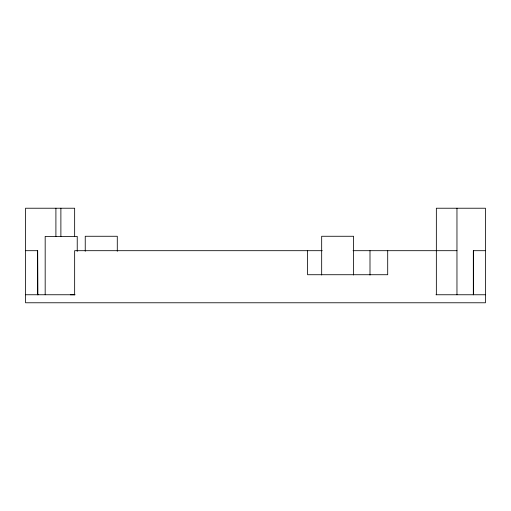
<?xml version="1.0" encoding="UTF-8"?>
<svg xmlns="http://www.w3.org/2000/svg" width="511" height="511" viewBox="0 0 511 511"><rect width="100%" height="100%" fill="white"/><g stroke="black" fill="none" stroke-linecap="round" stroke-linejoin="round"><path stroke-width="0.77" d="M37.878 294.758L37.673 250.69L25.55 250.69M37.571 294.758L37.597 250.69M70.307 294.758L75.04 294.758L25.55 294.751M322.256 250.69L74.651 250.69L74.651 294.751M353.044 250.69L456.962 250.69M485.45 250.69L473.327 250.69L473.327 294.758M435.96 294.758L485.45 294.758M37.673 294.611L38.095 294.758M473.403 250.69L473.403 294.758M456.962 208.226L456.962 294.758M436.349 294.758L436.349 208.226L485.45 208.226L485.45 302.774L25.55 302.774L25.55 208.226L74.651 208.226L74.651 236.536M387.702 250.69L387.702 274.726L307.577 274.726L307.577 250.69M369.996 250.69L369.996 275.084M353.574 275.001L353.574 236.267L321.675 236.267L321.675 275.001M117.287 251.284L117.287 236.267L85.241 236.267L85.241 251.284M77.231 251.38L77.231 236.395L45.179 236.395L45.179 294.758M60.886 208.226L60.886 236.536M55.903 208.226L55.903 236.536"/></g></svg>
